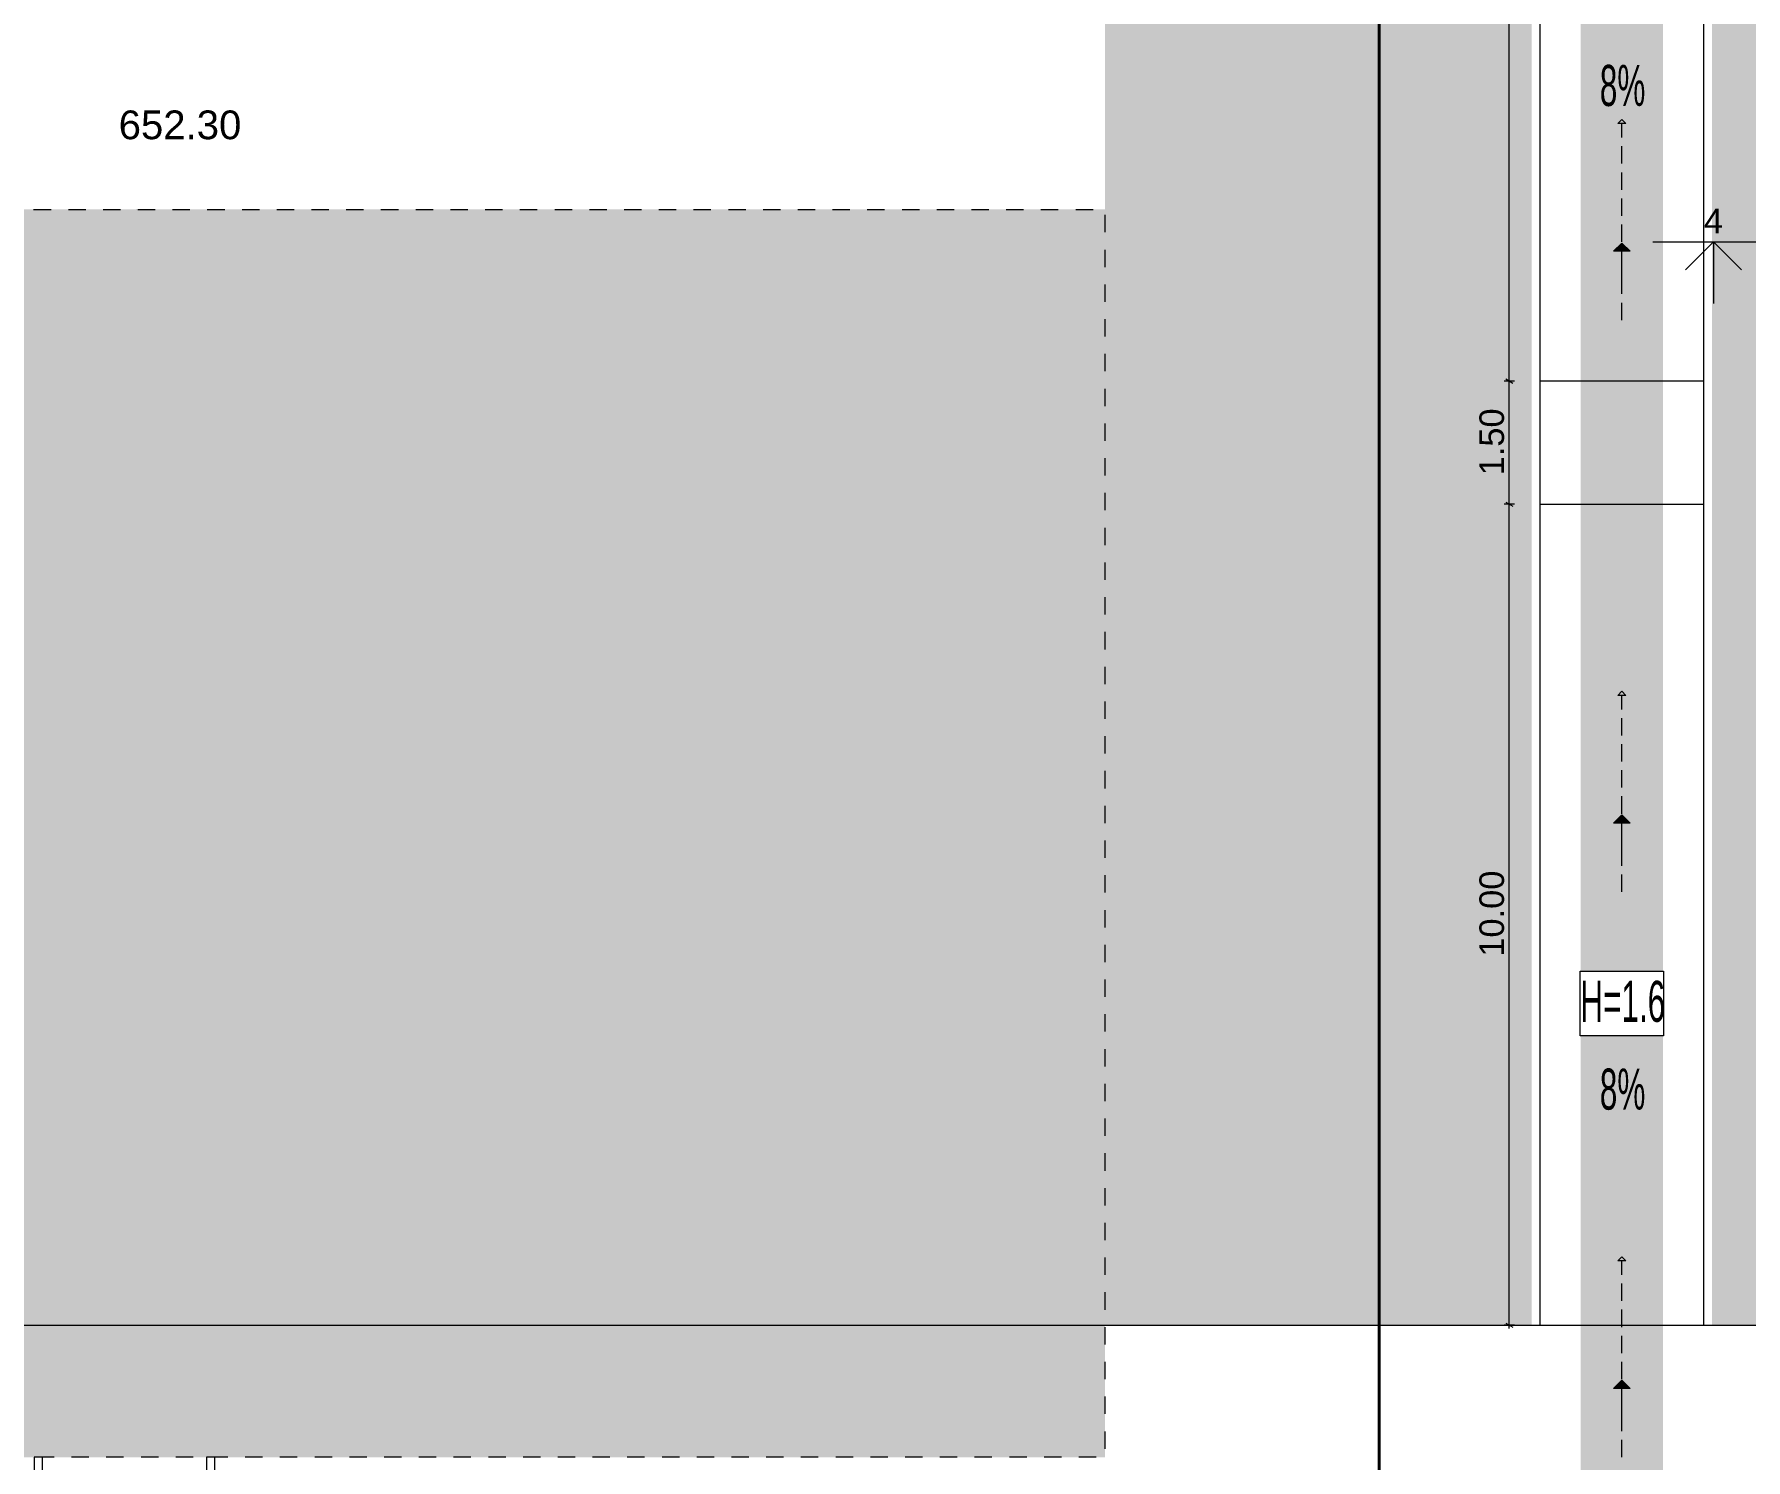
# Model space of a CAD drawing. Header units: millimetres. Extents: x 475616349 to 476941521, y 4620115302 to 4621446928.
# Drawn here: x 476471957 to 476492817, y 4620380523 to 4620397886 of the extents above; entities that cross this region are included whole.
import ezdxf

# ---------------------------------------------------------------- set-up
doc = ezdxf.new("R2010")
doc.units = ezdxf.units.MM
doc.header["$MEASUREMENT"] = 0
doc.set_wipeout_variables(frame=1)
for name, pattern in [('Dashed', [423.333333, 211.666667, -211.666667]), ('Hidden Line', [317.5, 211.666667, -105.833333]), ('Wipeout_Contour', [1000, 0, -1000])]:
    doc.linetypes.add(name, pattern=pattern)
for name, color, linetype, lineweight in [('New_._Pen_No__1', 1, 'Continuous', 0), ('New_._Pen_No__250', 7, 'Continuous', 0), ('New_004-КРАСНЫЕ_ОТМЕТКИ_Pen_No__4', 7, 'Continuous', 0), ('New_Annotation - Text_Pen_No__1', 1, 'Continuous', 0), ('New_Car-Art_Pen_No__40', 40, 'Continuous', 0), ('New_New_AUDIT_I_220901135917-1_Pen_No__12_Pen_No__42', 250, 'Continuous', 0), ('New_New_SAVELE_CONT-MNR_Pen_No__30_Pen_No__7', 7, 'Continuous', 0), ('New_reg_nak_Pen_No__7', 7, 'Continuous', 0), ('New_shenobebi_Pen_No__1', 1, 'Continuous', 0), ('New_Structural - Bearing_Pen_No__4', 7, 'Continuous', 0), ('New_zoma_Pen_No__1', 1, 'Continuous', 0), ('New_zoma_Pen_No__4', 7, 'Continuous', 0), ('New_საბავშვო მოედნები_Pen_No__250', 7, 'Continuous', 0), ('New_საბავშვო მოედნები_Pen_No__8', 8, 'Continuous', 0)]:
    doc.layers.add(name, color=color, linetype=linetype, lineweight=lineweight)
for name, color, linetype, lineweight, true_color in [('New_004-КРАСНЫЕ_ОТМЕТКИ_Pen_No__12', 7, 'Continuous', 0, 0x939598), ('New_0_Pen_No__26', 7, 'Continuous', 0, 0x719730), ('New_2D Drafting - General_Pen_No__250_Pen_No__7_Pen_No__15', 7, 'Continuous', 0, 0xf8d731), ('New_საბავშვო მოედნები_Pen_No__252', 7, 'Continuous', 0, 0x666666), ('New_საბავშვო მოედნები_Pen_No__26', 7, 'Continuous', 0, 0x719730)]:
    doc.layers.add(name, color=color, linetype=linetype, lineweight=lineweight, true_color=true_color)
for name, color, linetype in [('New_Car-Art', 7, 'Continuous'), ('New_zoma', 7, 'Continuous'), ('New_საბავშვო მოედნები', 7, 'Continuous')]:
    doc.layers.add(name, color=color, linetype=linetype)
doc.styles.add('GENERATED_STYLE_1', font='arial.ttf')
doc.styles.add('GENERATED_STYLE_2', font='arial.ttf')
doc.dimstyles.new('GENERATED_STYLE__30', dxfattribs={"dimtxt": 300, "dimasz": 64.421331, "dimexe": 0.18, "dimexo": 3, "dimgap": 0.09, "dimtad": 1, "dimlfac": 0.001, "dimzin": 0, "dimdsep": 46, "dimtxsty": 'GENERATED_STYLE_1', "dimblk": 'ARROWHEAD_2', "dimblk1": 'ARROWHEAD_2', "dimblk2": 'ARROWHEAD_2', "dimcen": 0.09, "dimclrd": 7, "dimclre": 7, "dimclrt": 7, "dimadec": 0, "dimazin": 0, "dimtfac": 1, "dimtdec": 4, "dimtmove": 0, "dimatfit": 3, "dimfxl": 1, "dimtolj": 1, "dimtzin": 0, "dimarcsym": 0})
doc.dimstyles.new('GENERATED_STYLE__34', dxfattribs={"dimtxt": 300, "dimasz": 64.421331, "dimexe": 0.18, "dimexo": 3, "dimgap": 0.09, "dimtad": 1, "dimtih": 1, "dimtoh": 1, "dimlfac": 0.001, "dimzin": 0, "dimdsep": 46, "dimtxsty": 'GENERATED_STYLE_1', "dimblk": 'ARROWHEAD_2', "dimblk1": 'ARROWHEAD_2', "dimblk2": 'ARROWHEAD_2', "dimcen": 0.09, "dimclrd": 1, "dimclre": 1, "dimclrt": 1, "dimadec": 0, "dimazin": 0, "dimtfac": 1, "dimtdec": 4, "dimtmove": 0, "dimatfit": 3, "dimfxl": 1, "dimtolj": 1, "dimtzin": 0, "dimarcsym": 0})

# ---------------------------------------------------------------- blocks, each defined once
blk = doc.blocks.new('Line_20', base_point=(476491307, 4620380552))
at = {"layer": 'New_საბავშვო მოედნები_Pen_No__250', "color": 7, "linetype": 'Hidden Line', "lineweight": 0}
blk.add_line((476491307, 4620380552), (476491307, 4620382946), dxfattribs=at)
at = {"layer": 'New_საბავშვო მოედნები_Pen_No__252', "color": 251, "linetype": 'Continuous', "lineweight": 0, "true_color": 0x666666}
for p, q in [((476491307, 4620382996), (476491257, 4620382946)), ((476491357, 4620382946), (476491257, 4620382946)), ((476491307, 4620382996), (476491357, 4620382946))]:
    blk.add_line(p, q, dxfattribs=at)
blk = doc.blocks.new('Line_21', base_point=(476491307, 4620387439))
at = {"layer": 'New_საბავშვო მოედნები_Pen_No__250', "color": 7, "linetype": 'Hidden Line', "lineweight": 0}
blk.add_line((476491307, 4620387439), (476491307, 4620389833), dxfattribs=at)
at = {"layer": 'New_საბავშვო მოედნები_Pen_No__252', "color": 251, "linetype": 'Continuous', "lineweight": 0, "true_color": 0x666666}
for p, q in [((476491307, 4620389883), (476491257, 4620389833)), ((476491357, 4620389833), (476491257, 4620389833)), ((476491307, 4620389883), (476491357, 4620389833))]:
    blk.add_line(p, q, dxfattribs=at)
blk = doc.blocks.new('Line_22', base_point=(476491307, 4620394405))
at = {"layer": 'New_საბავშვო მოედნები_Pen_No__250', "color": 7, "linetype": 'Hidden Line', "lineweight": 0}
blk.add_line((476491307, 4620394405), (476491307, 4620396799), dxfattribs=at)
at = {"layer": 'New_საბავშვო მოედნები_Pen_No__252', "color": 251, "linetype": 'Continuous', "lineweight": 0, "true_color": 0x666666}
for p, q in [((476491307, 4620396849), (476491257, 4620396799)), ((476491357, 4620396799), (476491257, 4620396799)), ((476491307, 4620396849), (476491357, 4620396799))]:
    blk.add_line(p, q, dxfattribs=at)
blk = doc.blocks.new('Line_43', base_point=(476491307, 4620380552))
at = {"layer": 'New_Car-Art_Pen_No__40', "linetype": 'Continuous', "lineweight": 0}
blk.add_hatch(color=40, dxfattribs=at).paths.add_polyline_path([(476491307, 4620381490), (476491207, 4620381390), (476491407, 4620381390)])
at = {"layer": 'New_Car-Art_Pen_No__40', "color": 40, "linetype": 'Continuous', "lineweight": 0}
for p, q in [((476491307, 4620381490), (476491207, 4620381390)), ((476491307, 4620381490), (476491407, 4620381390)), ((476491407, 4620381390), (476491207, 4620381390))]:
    blk.add_line(p, q, dxfattribs=at)
at = {"layer": 'New_Car-Art_Pen_No__40', "color": 40, "linetype": 'Dashed', "lineweight": 0}
blk.add_line((476491307, 4620380552), (476491307, 4620381390), dxfattribs=at)
blk = doc.blocks.new('Line_44', base_point=(476491307, 4620387439))
at = {"layer": 'New_Car-Art_Pen_No__40', "linetype": 'Continuous', "lineweight": 0}
blk.add_hatch(color=40, dxfattribs=at).paths.add_polyline_path([(476491307, 4620388377), (476491207, 4620388277), (476491407, 4620388277)])
at = {"layer": 'New_Car-Art_Pen_No__40', "color": 40, "linetype": 'Continuous', "lineweight": 0}
for p, q in [((476491307, 4620388377), (476491207, 4620388277)), ((476491307, 4620388377), (476491407, 4620388277)), ((476491407, 4620388277), (476491207, 4620388277))]:
    blk.add_line(p, q, dxfattribs=at)
at = {"layer": 'New_Car-Art_Pen_No__40', "color": 40, "linetype": 'Dashed', "lineweight": 0}
blk.add_line((476491307, 4620387439), (476491307, 4620388277), dxfattribs=at)
blk = doc.blocks.new('Line_45', base_point=(476491307, 4620394405))
at = {"layer": 'New_Car-Art_Pen_No__40', "linetype": 'Continuous', "lineweight": 0}
blk.add_hatch(color=40, dxfattribs=at).paths.add_polyline_path([(476491307, 4620395343), (476491207, 4620395243), (476491407, 4620395243)])
at = {"layer": 'New_Car-Art_Pen_No__40', "color": 40, "linetype": 'Continuous', "lineweight": 0}
for p, q in [((476491307, 4620395343), (476491207, 4620395243)), ((476491407, 4620395243), (476491207, 4620395243)), ((476491307, 4620395343), (476491407, 4620395243))]:
    blk.add_line(p, q, dxfattribs=at)
at = {"layer": 'New_Car-Art_Pen_No__40', "color": 40, "linetype": 'Dashed', "lineweight": 0}
blk.add_line((476491307, 4620394405), (476491307, 4620395243), dxfattribs=at)
blk = doc.blocks.new('*D1261', base_point=(476577134, 4620325126))
at = {"layer": 'New_zoma_Pen_No__4', "color": 7, "linetype": 'Continuous', "lineweight": 0, "transparency": 16777216}
for p, q in [((476489998, 4620392162), (476489871, 4620392162)), ((476489892, 4620392187), (476489977, 4620392138)), ((476489935, 4620382163), (476489935, 4620392162)), ((476489998, 4620382163), (476489871, 4620382163)), ((476489892, 4620382188), (476489977, 4620382139)), ((476489935, 4620382122), (476489935, 4620382163))]:
    blk.add_line(p, q, dxfattribs=at)
at = {"layer": 'New_zoma_Pen_No__4', "color": 7, "lineweight": 0, "transparency": 16777216, "insert": (476489875, 4620386650), "char_height": 300, "attachment_point": 7, "rotation": 90, "style": 'GENERATED_STYLE_1'}
blk.add_mtext('\\A1;{\\pql;\\fArial|b0|i0|c0|p34;10.00}', dxfattribs=at)
blk = doc.blocks.new('ARROWHEAD_2')
at = {"color": 0, "linetype": 'Continuous', "lineweight": 0}
for p, q in [((0, 0), (-1, 0)), ((-0.38, -0.66), (0.38, 0.66))]:
    blk.add_line(p, q, dxfattribs=at)
blk = doc.blocks.new('*D1262', base_point=(476577134, 4620325126))
at = {"layer": 'New_zoma_Pen_No__4', "color": 7, "linetype": 'Continuous', "lineweight": 0, "transparency": 16777216}
for p, q in [((476489998, 4620393662), (476489871, 4620393662)), ((476489892, 4620393687), (476489977, 4620393638)), ((476489935, 4620392162), (476489935, 4620393662)), ((476489998, 4620392162), (476489871, 4620392162)), ((476489892, 4620392187), (476489977, 4620392138))]:
    blk.add_line(p, q, dxfattribs=at)
at = {"layer": 'New_zoma_Pen_No__4', "color": 7, "lineweight": 0, "transparency": 16777216, "insert": (476489875, 4620392513), "char_height": 300, "attachment_point": 7, "rotation": 90, "style": 'GENERATED_STYLE_1'}
blk.add_mtext('\\A1;{\\pql;\\fArial|b0|i0|c0|p34;1.50}', dxfattribs=at)
blk = doc.blocks.new('*D1263', base_point=(476577134, 4620325126))
at = {"layer": 'New_zoma_Pen_No__4', "color": 7, "linetype": 'Continuous', "lineweight": 0, "transparency": 16777216}
for p, q in [((476489892, 4620403742), (476489977, 4620403693)), ((476489998, 4620403717), (476489871, 4620403717)), ((476489935, 4620393662), (476489935, 4620403717)), ((476489998, 4620393662), (476489871, 4620393662)), ((476489892, 4620393687), (476489977, 4620393638))]:
    blk.add_line(p, q, dxfattribs=at)
at = {"layer": 'New_zoma_Pen_No__4', "color": 7, "lineweight": 0, "transparency": 16777216, "insert": (476489875, 4620398177), "char_height": 300, "attachment_point": 7, "rotation": 90, "style": 'GENERATED_STYLE_1'}
blk.add_mtext('\\A1;{\\pql;\\fArial|b0|i0|c0|p34;10.05}', dxfattribs=at)
blk = doc.blocks.new('*D1273', base_point=(476577134, 4620325126))
at = {"layer": 'New_zoma_Pen_No__1', "color": 1, "linetype": 'Continuous', "lineweight": 0, "transparency": 16777216}
for p, q in [((476376964, 4620382163), (476377005, 4620382163)), ((476377030, 4620382206), (476376981, 4620382121)), ((476377005, 4620382100), (476377005, 4620382227)), ((476377005, 4620382163), (476497607, 4620382163)), ((476497583, 4620382121), (476497632, 4620382206)), ((476497607, 4620382100), (476497607, 4620382227)), ((476497607, 4620382163), (476497649, 4620382163))]:
    blk.add_line(p, q, dxfattribs=at)
at = {"color": 254, "linetype": 'Wipeout_Contour', "lineweight": 0, "ltscale": 18579526703.89794, "transparency": 16777216}
blk.add_wipeout([(476436629, 4620382173), (476437983, 4620382173), (476437983, 4620382573), (476436629, 4620382573)], dxfattribs=at).dxf.layer = 'New_zoma'
at = {"layer": 'New_zoma_Pen_No__1', "color": 1, "lineweight": 0, "transparency": 16777216, "insert": (476436679, 4620382223), "char_height": 300, "attachment_point": 7, "style": 'GENERATED_STYLE_1'}
blk.add_mtext('\\A1;{\\pql;\\fArial|b0|i0|c0|p34;120.60}', dxfattribs=at)

msp = doc.modelspace()

# ---------------------------------------------------------------- hatches: boundary and pattern name
at = {"layer": 'New_0_Pen_No__26', "linetype": 'Continuous', "lineweight": 0, "true_color": 0x384b18}
msp.add_hatch(color=79, dxfattribs=at).paths.add_polyline_path([(476554621.262, 4620445127.86), (476554627.882, 4620427983.348), (476538655.719, 4620427983.348), (476538655.719, 4620411683.348), (476554634.177, 4620411683.348), (476554637.714, 4620402523.13), (476554637.714, 4620380629.903), (476554637.272, 4620380629.903), (476554637.272, 4620378487.838, 0.012949757), (476553804.15, 4620378271.508, 0.061605958), (476550847.134, 4620377022.491), (476549280.082, 4620377022.491), (476539477.266, 4620377022.491), (476539477.211, 4620377022.491), (476528156.706, 4620377022.491), (476528156.706, 4620378552.269), (476539477.211, 4620378552.269), (476539477.211, 4620402523.13), (476532559.361, 4620402523.13), (476532559.361, 4620405717.052), (476490207.131, 4620405717.052), (476490207.131, 4620382163.476), (476485007.131, 4620382163.476), (476485007.131, 4620399770.68), (476441070.077, 4620399703.088, 0.040161798), (476444555.829, 4620400662.295, 0.026378818), (476450039.377, 4620403806.626, -0.031584176), (476452329.654, 4620405148.68, -0.096554113), (476454761.329, 4620405830.845, -0.037323798), (476456074.046, 4620405778.977, 0.000164223), (476456161.232, 4620405771.204, -0.000161508), (476456661.221, 4620405726.669, 0.010041272), (476460059.237, 4620405468.714, 0.030532622), (476463445.496, 4620405485.978, 0.073978584), (476468812.366, 4620406698.571, 0.061098294), (476473637.678, 4620409337.124, 0.02942608), (476476504.423, 4620411584.525, -0.145345202), (476478694.386, 4620415617.728), (476474783.207, 4620412952.901), (476471431.333, 4620410366.698, -0.060393974), (476467052.905, 4620408340.791, -0.09284429), (476459719.435, 4620407399.344, -0.040060251), (476456543.928, 4620407838.659, 0.228490375), (476448426.393, 4620405279.532, -0.167315252), (476438181.777, 4620401541.636, 0.134662448), (476431515.761, 4620400412.693, -0.082567786), (476428669.28, 4620399472.363, 0.091919875), (476424320.48, 4620397929.117, 0.035544569), (476422723.454, 4620396847.311, 0.008617236), (476421873.73, 4620396182.552, 0.00798598), (476421107.131, 4620395540.678, 0.012605413), (476419939.947, 4620394478.66, -0.182506676), (476417341.592, 4620392672.18, 0.016621804), (476405995.412, 4620390627.056), (476404013.581, 4620390445.613, 0.232278455), (476399242.9, 4620387482.791, -0.227844715), (476396858.731, 4620385351.063, 0.238962173), (476387731.793, 4620374868.355), (476375958.075, 4620374868.355), (476371235.274, 4620380118.079)])
at = {"layer": 'New_2D Drafting - General_Pen_No__250_Pen_No__7_Pen_No__15', "linetype": 'Continuous', "lineweight": 0, "true_color": 0x7c6b18}
msp.add_hatch(color=46, dxfattribs=at).paths.add_polyline_path([(476490806.738, 4620379152.204), (476526556.733, 4620379152.204), (476526556.733, 4620371872.491), (476526556.733, 4620370872.491), (476531079.146, 4620370872.491), (476531079.146, 4620371872.491), (476527556.733, 4620371872.491), (476527556.733, 4620379260.688), (476527556.733, 4620380152.204), (476491806.738, 4620380152.204), (476491806.738, 4620405217.052), (476490806.738, 4620405217.052), (476490806.738, 4620380152.204)])
at = {"layer": 'New_საბავშვო მოედნები_Pen_No__26', "linetype": 'Continuous', "lineweight": 0, "true_color": 0x384b18}
msp.add_hatch(color=79, dxfattribs=at).paths.add_polyline_path([(476492407.131, 4620382163.476), (476492407.131, 4620403728.391), (476504463.157, 4620403728.391), (476504463.157, 4620402523.13), (476497536.983, 4620402523.13), (476497536.983, 4620382163.476)])
at = {"layer": 'New_საბავშვო მოედნები_Pen_No__8', "linetype": 'Continuous', "lineweight": 0, "true_color": 0x202020}
msp.add_hatch(color=250, dxfattribs=at).paths.add_polyline_path([(476463907.131, 4620395752.138), (476464007.131, 4620395752.138), (476470766.835, 4620395752.138), (476470807.131, 4620395752.138), (476478107.131, 4620395752.138), (476478207.131, 4620395752.138), (476484786.983, 4620395752.138), (476485007.131, 4620395752.138), (476485007.131, 4620380552.138), (476473907.131, 4620380552.138), (476471007.131, 4620380552.138), (476463907.131, 4620380552.138)])

# ---------------------------------------------------------------- linework, layer by layer
at = {"layer": 'New_._Pen_No__250', "color": 7, "linetype": 'Continuous', "lineweight": 0, "flags": 128}
for points in [[(476471957.467, 4620376952.269), (476472057.458, 4620376952.269), (476472057.427, 4620380552.138), (476471957.467, 4620380552.138)], [(476474057.111, 4620376952.269), (476474157.1, 4620376952.269), (476474157.076, 4620380552.138), (476474057.111, 4620380552.138)]]:
    msp.add_lwpolyline(points, close=True, dxfattribs=at)
at = {"layer": 'New_New_SAVELE_CONT-MNR_Pen_No__30_Pen_No__7', "color": 7, "linetype": 'Dashed', "lineweight": 0, "flags": 128}
msp.add_lwpolyline([(476463907.131, 4620395752.138), (476464007.131, 4620395752.138), (476470766.835, 4620395752.138), (476478207.131, 4620395752.138), (476484786.983, 4620395752.138), (476485007.131, 4620395752.138), (476485007.131, 4620380552.138), (476463907.131, 4620380552.138)], close=True, dxfattribs=at)
at = {"layer": 'New_reg_nak_Pen_No__7', "color": 7, "linetype": 'Continuous', "lineweight": 0, "flags": 128}
msp.add_lwpolyline([(476473207.027, 4620395752.055), (476473207.027, 4620395752.023)], dxfattribs=at)
at = {"layer": 'New_shenobebi_Pen_No__1', "color": 1, "linetype": 'Continuous', "lineweight": 0}
for points in [[(476491686.584, 4620395359.178), (476493160.331, 4620395359.178)], [(476492423.458, 4620395359.178), (476492082.313, 4620395018.033)], [(476492423.458, 4620395359.178), (476492423.458, 4620394606.181)], [(476492423.458, 4620395359.178), (476492764.603, 4620395018.033)]]:
    msp.add_lwpolyline(points, dxfattribs=at)
at = {"layer": 'New_Structural - Bearing_Pen_No__4', "color": 7, "linetype": 'Continuous', "lineweight": 0, "flags": 128}
msp.add_lwpolyline([(476490307.131, 4620404217.052), (476490307.131, 4620382163.476), (476492307.131, 4620382163.476), (476492307.131, 4620404317.052)], dxfattribs=at)
msp.add_lwpolyline([(476490307.131, 4620392162.138), (476492307.131, 4620392162.138), (476492307.131, 4620393662.138), (476490307.131, 4620393662.138)], close=True, dxfattribs=at)

# ---------------------------------------------------------------- block references
at = {"layer": 'New_Car-Art', "color": 40, "linetype": 'Dashed', "lineweight": 0}
for name, p in [('Line_45', (476491306.738, 4620394404.792)), ('Line_44', (476491306.738, 4620387439.443)), ('Line_43', (476491306.738, 4620380552.138))]:
    msp.add_blockref(name, p, dxfattribs=at)
at = {"layer": 'New_საბავშვო მოედნები', "color": 7, "linetype": 'Hidden Line', "lineweight": 0}
for name, p in [('Line_22', (476491307.131, 4620394404.792)), ('Line_21', (476491307.131, 4620387439.444)), ('Line_20', (476491307.131, 4620380552.138))]:
    msp.add_blockref(name, p, dxfattribs=at)

# ---------------------------------------------------------------- texts
at = {"layer": 'New_._Pen_No__1', "color": 1, "linetype": 'Continuous', "lineweight": 0, "insert": (476492423.458, 4620395762.036), "char_height": 300, "attachment_point": 2, "style": 'GENERATED_STYLE_1'}
msp.add_mtext('\\A1;{\\pqc;\\fArial|b0|i0|c0|p34;4}', dxfattribs=at)
at = {"layer": 'New_New_AUDIT_I_220901135917-1_Pen_No__12_Pen_No__42', "color": 250, "linetype": 'Continuous', "lineweight": 0, "char_height": 500, "attachment_point": 7, "rotation": 0.0081599, "style": 'GENERATED_STYLE_2'}
for insert in [(476491038.452, 4620397005.418), (476491038.452, 4620384780.19)]:
    msp.add_mtext('\\A1;{\\W0.550000x;\\pql;\\fArial CYR|b0|i0|c204|p34;8\\fArial CYR|b0|i0|c204|p34;%}', dxfattribs=dict(at, insert=insert))

# ---------------------------------------------------------------- dimensions: what is measured, and where the dimension line sits
at = {"layer": 'New_zoma', "color": 7, "linetype": 'Continuous', "lineweight": 0}
for base, p1, p2, picture, middle in [((476489934.607, 4620403717.052), (476490307.131, 4620393662.138), (476490307.131, 4620403717.052), '*D1263', (476489724.607, 4620398680.682)), ((476489934.607, 4620393662.138), (476490307.131, 4620392162.138), (476490307.131, 4620393662.138), '*D1262', (476489724.607, 4620392902.699)), ((476489934.607, 4620392162.138), (476490307.131, 4620382163.476), (476490307.131, 4620392162.138), '*D1261', (476489724.607, 4620387153.894))]:
    dim = msp.add_linear_dim(base=base, p1=p1, p2=p2, angle=90, dimstyle='GENERATED_STYLE__30', dxfattribs=at)
    dim.commit()
    dim.dimension.update_dxf_attribs({"geometry": picture, "text_midpoint": middle, "dimtype": 160, "text_rotation": 90})

# ---------------------------------------------------------------- next in the draw order: dimensions: what is measured, and where the dimension line sits
at = {"layer": 'New_zoma', "color": 1, "linetype": 'Continuous', "lineweight": 0}
dim = msp.add_linear_dim(base=(476497607.131, 4620382163.476), p1=(476377005.131, 4620382163.476), p2=(476497607.131, 4620382163.476), dimstyle='GENERATED_STYLE__34', dxfattribs=at)
dim.commit()
dim.dimension.update_dxf_attribs({"geometry": '*D1273', "text_midpoint": (476437297.741, 4620382373.476), "dimtype": 160})

# ---------------------------------------------------------------- next in the draw order: wipeouts: each hides what was drawn before it
at = {"color": 252, "linetype": 'Continuous', "lineweight": 0, "ltscale": 18579563606.28651, "true_color": 0x939598}
msp.add_wipeout([(476490800.216, 4620386471.973), (476491815.989, 4620386472.118), (476491816.101, 4620385686.402), (476490800.328, 4620385686.258)], dxfattribs=at).dxf.layer = 'New_004-КРАСНЫЕ_ОТМЕТКИ_Pen_No__12'
at = {"color": 1, "linetype": 'Wipeout_Contour', "lineweight": 0, "ltscale": 18579598902.983}
msp.add_wipeout([(476473002.837, 4620397037.509), (476474465.239, 4620397037.509), (476474465.239, 4620396487.509), (476473002.837, 4620396487.509)], dxfattribs=at).dxf.layer = 'New_Annotation - Text_Pen_No__1'

# ---------------------------------------------------------------- next in the draw order: linework, layer by layer
at = {"color": 1, "lineweight": 40}
msp.add_lwpolyline([(476527805.823, 4620404913.895), (476509208.438, 4620404913.895), (476488351.146, 4620404913.895), (476488351.146, 4620371088.866)], dxfattribs=at)
at = {"layer": 'New_004-КРАСНЫЕ_ОТМЕТКИ_Pen_No__4', "color": 7, "linetype": 'Continuous', "lineweight": 0, "flags": 128}
msp.add_lwpolyline([(476490800.216, 4620386471.973), (476491815.989, 4620386472.118), (476491816.101, 4620385686.402), (476490800.328, 4620385686.258)], close=True, dxfattribs=at)

# ---------------------------------------------------------------- next in the draw order: texts
at = {"layer": 'New_004-КРАСНЫЕ_ОТМЕТКИ_Pen_No__12', "color": 252, "linetype": 'Continuous', "lineweight": 0, "true_color": 0x939598, "insert": (476490800.305, 4620385849.459), "char_height": 500, "attachment_point": 7, "rotation": 0.0081599, "style": 'GENERATED_STYLE_1'}
msp.add_mtext('\\A1;{\\W0.550000x;\\pql;\\fArial|b0|i0|c0|p34;H=1.\\fArial|b0|i0|c0|p34;6}', dxfattribs=at)
at = {"layer": 'New_Annotation - Text_Pen_No__1', "color": 1, "linetype": 'Continuous', "lineweight": 0, "insert": (476473734.038, 4620396957.509), "char_height": 350, "attachment_point": 2, "style": 'GENERATED_STYLE_1'}
msp.add_mtext('\\A1;{\\pqc;\\fArial|b0|i0|c0|p34;65\\fArial|b0|i0|c0|p34;2\\fArial|b0|i0|c0|p34;.\\fArial|b0|i0|c0|p34;3\\fArial|b0|i0|c0|p34;0}', dxfattribs=at)

doc.saveas('drawing.dxf')
